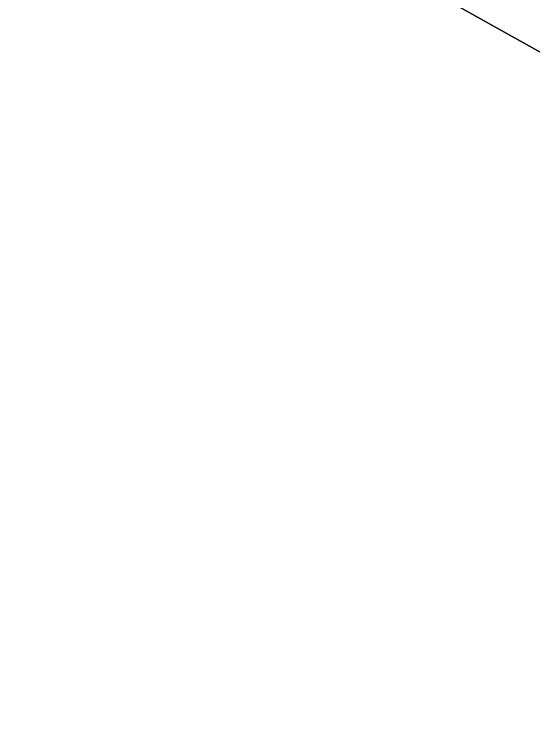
# Model space of a CAD drawing. Header units: metres. Extents: x 2.3 to 42.8, y 0.9 to 31.9.
# Drawn here: x 23.79683 to 23.81287, y 14.92367 to 14.94534 of the extents above; entities that cross this region are included whole.
import ezdxf

# ---------------------------------------------------------------- set-up
doc = ezdxf.new("R2010")
doc.units = ezdxf.units.M
doc.layers.add('PARETI_STRUTTURE', color=7, linetype='Continuous')

msp = doc.modelspace()

# ---------------------------------------------------------------- linework, layer by layer
at = {"layer": 'PARETI_STRUTTURE'}
msp.add_lwpolyline([(24.0829, 14.793623), (23.796831, 14.953234)], close=True, dxfattribs=at)
msp.add_lwpolyline([(24.0829, 14.793623), (23.796831, 14.953234)], close=True, dxfattribs=at)
msp.add_lwpolyline([(23.796831, 14.953234), (24.0829, 14.793623)], dxfattribs=at)
msp.add_lwpolyline([(23.796831, 14.953234), (24.0829, 14.793623)], dxfattribs=at)
msp.add_lwpolyline([(23.796831, 14.953234), (24.0829, 14.793623)], dxfattribs=at)
msp.add_lwpolyline([(23.796831, 14.953234), (24.0829, 14.793623)], dxfattribs=at)
msp.add_lwpolyline([(23.796831, 14.953234), (24.0829, 14.793623)], dxfattribs=at)
msp.add_lwpolyline([(23.796831, 14.953234), (24.0829, 14.793623)], dxfattribs=at)

doc.saveas('drawing.dxf')
